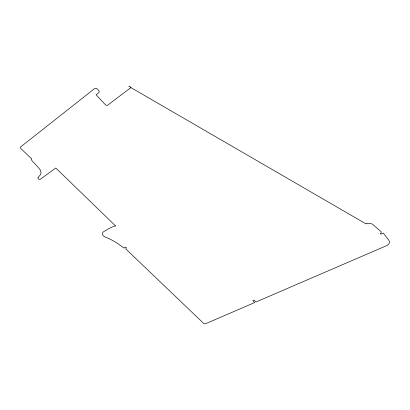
<?xml version="1.0" encoding="UTF-8"?>
<svg xmlns="http://www.w3.org/2000/svg" width="410" height="410" viewBox="0 0 410 410"><rect width="100%" height="100%" fill="white"/><g stroke="black" fill="none" stroke-linecap="round" stroke-linejoin="round"><path stroke-width="0.61" d="M38.125 177.54L40.139 175.06A6.96 4.997 32.1 0 0 39.088 168.377L31.97 160.612A1.414 1.025 33 0 1 31.801 159.013L21.11 148.789A1.799 1.302 34.5 0 1 20.869 146.734L94.659 88.545A1.963 1.599 37.2 0 1 97.262 88.97L98.59 90.4A1.963 1.599 37 0 1 98.641 92.819L96.104 94.797L105.273 104.611A1.927 1.573 34.7 0 0 107.84 105.037L130.923 87.602L366.012 223.886L366.658 223.675M128.786 86.782L129.688 86.151L130.918 87.607M38.079 177.51A1.425 1.02 31.3 0 0 38.212 178.719A1.425 1.02 31.3 0 0 39.56 179.447A1.379 0.989 31.3 0 0 40.252 179.288L55.796 168.038L115.692 226.064A3.885 2.814 23.1 0 0 113.611 226.356L108.481 228.806L103.392 231.881A4.295 3.065 23.5 0 0 102.992 232.183A3.849 2.742 23.5 0 0 105.129 236.975A46.627 31.59 22.7 0 1 119.858 245.052L123.538 247.727A0.948 0.676 21.6 0 0 124.225 247.968L125.46 247.189L126.423 247.871A1.578 1.122 21.3 0 0 126.398 249.511L203.565 323.326A1.461 0.969 13.7 0 0 205.589 323.726L254.707 302.544L252.862 300.648L254.097 300.11L255.942 302.011L386.681 245.631A5.52 4.028 -2.7 0 0 388.793 240.101L383.324 233.116L380.849 234.218L380.295 233.515A1.855 1.373 -2.9 0 0 380.803 231.435L372.762 224.434A5.555 4.156 -2.3 0 0 367.847 223.424A15.759 11.67 -2 0 0 366.658 223.675"/></g></svg>
